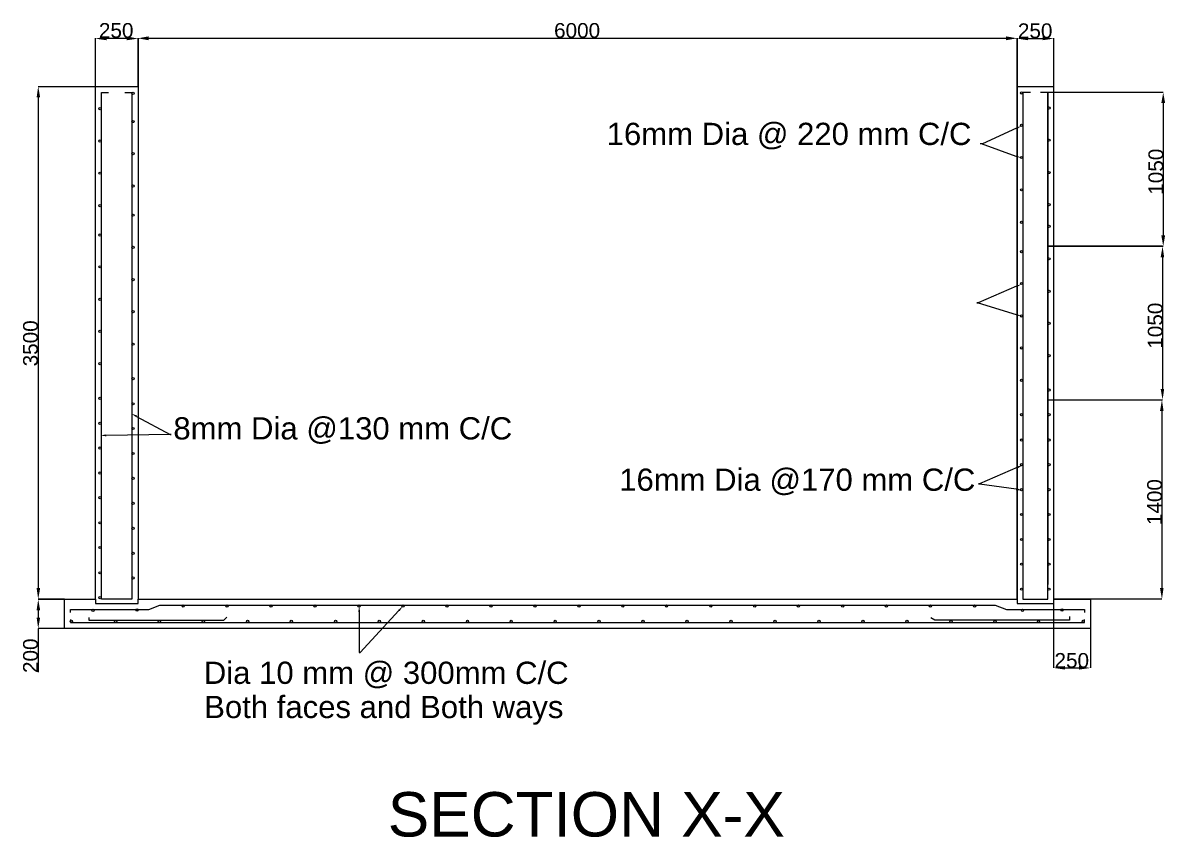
# Model space of a CAD drawing. Header units: millimetres. Extents: x 22696160283 to 22700910401, y 14752050394 to 14758052412.
# Drawn here: x 22696461771 to 22700251144, y 14755349199 to 14758052412 of the extents above; entities that cross this region are included whole.
import ezdxf

# ---------------------------------------------------------------- set-up
doc = ezdxf.new("R2010")
doc.units = ezdxf.units.MM
for name, color, linetype in [('PDF_PDF_Geometry', 7, 'Continuous'), ('PDF_PDF_Solid Fills', 7, 'Continuous'), ('PDF_Text', 7, 'Continuous')]:
    doc.layers.add(name, color=color, linetype=linetype)
doc.styles.add('PDF ArialMT', font='arial.ttf')

msp = doc.modelspace()

# ---------------------------------------------------------------- linework, layer by layer
at = {"layer": 'PDF_PDF_Geometry', "lineweight": 25}
for points in [[(22696512774.25369, 14757841331.31369), (22696702301.41434, 14757841331.31369), (22696702301.41434, 14758001045.21311)], [(22700240496.66616, 14756138781.14586), (22699881672.77213, 14756138781.14586), (22700003055.33569, 14756138781.14586), (22700003055.33569, 14756041888.04688), (22696600084.51871, 14756041888.04688), (22696600084.51871, 14756138781.14586), (22696702301.41434, 14756138781.14586), (22696702301.41434, 14757841331.31369), (22696722531.8416, 14757841331.31369), (22696843914.40516, 14757841331.31369), (22696843914.40516, 14756212249.5396), (22696843914.40516, 14756138781.14586), (22696916318.03956, 14756138781.14586), (22699686821.81484, 14756138781.14586), (22699760290.20857, 14756138781.14586), (22699760290.20857, 14756212249.5396), (22699760290.20857, 14757841331.31369), (22699881672.77213, 14757841331.31369), (22699881672.77213, 14758001045.21311)], [(22696806647.82863, 14757999980.45378), (22696739567.99087, 14757999980.45378)], [(22696843914.40516, 14758001045.21311), (22696843914.40516, 14757841331.31369), (22696843914.40516, 14758001045.21311)], [(22696879051.46303, 14758001045.21311), (22699723023.63204, 14758001045.21311)], [(22699760290.20857, 14757841331.31369), (22699760290.20857, 14758001045.21311), (22699760290.20857, 14757841331.31369), (22699760290.20857, 14757330246.83554), (22699760290.20857, 14756819162.3574), (22699760290.20857, 14756138781.14586), (22699760290.20857, 14756124939.27458), (22699881672.77213, 14756124939.27458), (22699881672.77213, 14756138781.14586)], [(22699796492.02578, 14757999980.45378), (22699844406.1956, 14757999980.45378)], [(22699881672.77213, 14755910922.64936), (22699881672.77213, 14756138781.14586), (22699881672.77213, 14756868141.28655), (22699881672.77213, 14757354736.30012), (22699881672.77213, 14757841331.31369)], [(22696512774.25369, 14757805129.49648), (22696512774.25369, 14756176047.7224)], [(22696800259.27265, 14757821100.88643), (22696823683.9779, 14757821100.88643), (22696823683.9779, 14756212249.5396), (22696823683.9779, 14756138781.14586), (22696722531.8416, 14756138781.14586), (22696722531.8416, 14757821100.88643), (22696745956.54685, 14757821100.88643)], [(22699803945.34108, 14757821100.88643), (22699779455.8765, 14757821100.88643), (22699779455.8765, 14757330246.83554), (22699779455.8765, 14756819162.3574), (22699779455.8765, 14756138781.14586), (22699862507.1042, 14756138781.14586), (22699862507.1042, 14756868141.28655), (22699862507.1042, 14757354736.30012), (22699862507.1042, 14757821100.88643), (22699838017.63963, 14757821100.88643)], [(22700244755.70348, 14757821100.88643), (22699862507.1042, 14757821100.88643), (22699862507.1042, 14757311081.16761), (22699862507.1042, 14756801061.4488), (22700242626.18482, 14756801061.4488)], [(22700244755.70348, 14757785963.82855), (22700244755.70348, 14757347282.98481)], [(22699758160.68991, 14757702912.60085), (22699645296.20099, 14757650739.39371), (22699642101.923, 14757650739.39371)], [(22699757095.93058, 14757609213.77986), (22699642101.923, 14757650739.39371), (22699637842.88568, 14757650739.39371)], [(22700242626.18482, 14757311081.16761), (22699862507.1042, 14757311081.16761), (22700244755.70348, 14757311081.16761)], [(22700242626.18482, 14757273814.59108), (22700242626.18482, 14756837263.266)], [(22699758160.68991, 14757177986.25143), (22699630389.57038, 14757122618.76629), (22699626130.53306, 14757122618.76629), (22699630389.57038, 14757122618.76629), (22699757095.93058, 14757084287.43043)], [(22699862507.1042, 14756868141.28655), (22699862507.1042, 14756187760.07502)], [(22699863571.86353, 14756801061.4488), (22700240496.66616, 14756801061.4488)], [(22696838590.60851, 14756745693.96366), (22696950390.3381, 14756686067.44121), (22696953584.61609, 14756686067.44121), (22696950390.3381, 14756686067.44121), (22696738503.23154, 14756682873.16322)], [(22700240496.66616, 14756763794.87226), (22700240496.66616, 14756176047.7224)], [(22699762419.72723, 14756577461.98961), (22699635713.36703, 14756522094.50447), (22699631454.32971, 14756522094.50447), (22699635713.36703, 14756522094.50447), (22699757095.93058, 14756505058.3552)], [(22696600084.51871, 14756138781.14586), (22696512774.25369, 14756138781.14586), (22696702301.41434, 14756138781.14586), (22696702301.41434, 14756124939.27458), (22696722531.8416, 14756124939.27458), (22696843914.40516, 14756124939.27458), (22696843914.40516, 14756138781.14586)], [(22700003055.33569, 14756138781.14586), (22700003055.33569, 14755910922.64936)], [(22696512774.25369, 14756102579.32866), (22696512774.25369, 14756078089.86409)], [(22696620314.94597, 14756095126.01336), (22696620314.94597, 14756104708.84732), (22696722531.8416, 14756104708.84732), (22696843914.40516, 14756104708.84732), (22696880116.22236, 14756104708.84732), (22696916318.03956, 14756119615.47793), (22699686821.81484, 14756119615.47793), (22699725153.1507, 14756104708.84732), (22699760290.20857, 14756104708.84732), (22699881672.77213, 14756104708.84732), (22699983889.66776, 14756104708.84732), (22699983889.66776, 14756095126.01336)], [(22697709563.74002, 14756101514.56933), (22697580727.86115, 14755962031.09717), (22697577533.58316, 14755962031.09717)], [(22697577533.58316, 14756096190.77269), (22697577533.58316, 14755962031.09717), (22697580727.86115, 14755962031.09717)], [(22696620314.94597, 14756071701.30811), (22696620314.94597, 14756062118.47414), (22699983889.66776, 14756062118.47414), (22699983889.66776, 14756071701.30811)], [(22696681006.22775, 14756078089.86409), (22696681006.22775, 14756069571.78945), (22697128205.14613, 14756069571.78945), (22697138852.73942, 14756079154.62341)], [(22699933845.97928, 14756081284.14207), (22699933845.97928, 14756069571.78945), (22699486647.0609, 14756069571.78945), (22699473869.94895, 14756077025.10476)], [(22696600084.51871, 14756041888.04688), (22696512774.25369, 14756041888.04688), (22696512774.25369, 14755897080.77808)], [(22699918939.34866, 14755910922.64936), (22699965788.75916, 14755910922.64936)]]:
    msp.add_lwpolyline(points, dxfattribs=at)
for centre, radius in [((22696827410.70013, 14757818439.05269), 3726.59307), ((22699774664.60726, 14757819503.89517), 3726.50992), ((22696717740.4892, 14757767330.60487), 3726.59307), ((22699866233.90959, 14757769460.20668), 3726.50992), ((22696827410.70013, 14757724740.23169), 3726.59307), ((22699774664.60726, 14757711963.20289), 3726.50992), ((22696717740.4892, 14757659789.9126), 3726.59307), ((22699866233.90959, 14757662984.27374), 3726.50992), ((22696827410.70013, 14757618264.29875), 3726.59307), ((22699774664.60726, 14757605487.26994), 3726.50992), ((22696717740.4892, 14757553313.97965), 3726.59307), ((22699866233.90959, 14757555443.58146), 3726.50992), ((22696827410.70013, 14757510723.60647), 3726.59307), ((22699774664.60726, 14757497946.57767), 3726.50992), ((22696717740.4892, 14757445773.28737), 3726.59307), ((22699866233.90959, 14757448967.64851), 3726.50992), ((22696827410.70013, 14757413830.50749), 3726.59307), ((22699774664.60725, 14757390405.88539), 3726.50992), ((22699866233.90959, 14757376564.01411), 3726.50992), ((22696717740.4892, 14757347815.42906), 3726.59307), ((22696827410.70013, 14757307354.57454), 3726.59307), ((22699774664.60726, 14757292448.02708), 3726.50992), ((22699866233.90959, 14757269023.32183), 3726.50992), ((22696717740.4892, 14757242404.25544), 3726.59307), ((22696827410.70013, 14757199813.88227), 3726.59307), ((22699774664.60726, 14757187036.85346), 3726.50992), ((22699866233.90959, 14757161482.62955), 3726.50992), ((22696717740.4892, 14757134863.56317), 3726.59307), ((22696827410.70013, 14757093337.94932), 3726.59307), ((22699774664.60726, 14757079496.16119), 3726.50992), ((22696717740.4892, 14757028387.63022), 3726.59307), ((22699866233.90959, 14757055006.69661), 3726.50992), ((22696827410.70014, 14756985797.25704), 3726.59307), ((22699774664.60726, 14756973020.22824), 3726.50992), ((22696717740.4892, 14756920846.93794), 3726.59307), ((22699866233.90959, 14756947466.00433), 3726.50992), ((22696827410.70013, 14756870803.24946), 3726.59307), ((22699774664.60726, 14756865479.53596), 3726.50992), ((22696717740.4892, 14756805852.93036), 3726.59307), ((22699866233.90959, 14756833536.75608), 3726.50992), ((22696827410.70013, 14756787752.02176), 3726.59307), ((22699774664.60726, 14756751550.28771), 3726.50992), ((22699866233.90959, 14756751550.28771), 3726.50992), ((22696717740.4892, 14756722801.70266), 3726.59307), ((22696827410.70013, 14756705765.55339), 3726.59307), ((22699774664.60726, 14756667434.30068), 3726.50992), ((22699866233.90959, 14756667434.30068), 3726.50992), ((22696717740.4892, 14756640815.23429), 3726.59307), ((22696827410.70013, 14756622714.32569), 3726.59307), ((22699774664.60726, 14756585447.83231), 3726.50992), ((22699866233.90959, 14756585447.83231), 3726.50992), ((22696717740.4892, 14756557764.00659), 3726.59307), ((22696827410.70013, 14756540727.85732), 3726.59307), ((22699774664.60725, 14756502396.60461), 3726.50992), ((22699866233.90959, 14756502396.60461), 3726.50992), ((22696717740.4892, 14756475777.53823), 3726.59307), ((22696827410.70013, 14756457676.62963), 3726.59307), ((22696717740.4892, 14756392726.31053), 3726.59307), ((22699774664.60726, 14756420410.13625), 3726.50992), ((22699866233.90959, 14756420410.13624), 3726.50992), ((22696827410.70013, 14756374625.40193), 3726.59307), ((22696717740.4892, 14756310739.84216), 3726.59307), ((22699774664.60726, 14756337358.90855), 3726.50992), ((22699866233.90959, 14756337358.90855), 3726.50992), ((22696827410.70013, 14756291574.17423), 3726.59307), ((22699774664.60726, 14756255372.44018), 3726.50992), ((22699866233.90959, 14756255372.44018), 3726.50992), ((22696717740.4892, 14756226623.85513), 3726.59307), ((22696827410.70013, 14756209587.70586), 3726.59307), ((22699774664.60726, 14756172321.21248), 3726.50992), ((22699866233.90959, 14756172321.21248), 3726.50992), ((22696717740.4892, 14756144637.38676), 3726.59307), ((22696694315.78395, 14756102047.01358), 3726.59307), ((22696840187.81209, 14756103111.77291), 3726.59307), ((22696993513.15553, 14756116953.64419), 3726.59307), ((22697139385.26682, 14756116953.72735), 3726.50992), ((22697285257.29496, 14756116953.72735), 3726.50992), ((22697431129.3231, 14756116953.72735), 3726.50992), ((22697577001.35123, 14756116953.72735), 3726.50992), ((22697722873.37937, 14756116953.72735), 3726.50992), ((22697868745.40751, 14756116953.72735), 3726.50992), ((22698014617.43565, 14756116953.72735), 3726.50992), ((22698160489.46378, 14756116953.72735), 3726.50992), ((22698306361.49192, 14756116953.72734), 3726.50992), ((22698452233.52006, 14756116953.72734), 3726.50992), ((22698597040.78886, 14756116953.72735), 3726.50992), ((22698743977.57633, 14756116953.72735), 3726.50992), ((22698889849.60447, 14756116953.72734), 3726.50992), ((22699034656.87328, 14756116953.72735), 3726.50992), ((22699181593.66074, 14756116953.72735), 3726.50992), ((22699326400.92955, 14756116953.72735), 3726.50992), ((22699472272.95769, 14756116953.72734), 3726.50992), ((22699619209.74516, 14756116953.72735), 3726.50992), ((22699777858.88525, 14756102047.09673), 3726.50992), ((22699908824.28277, 14756103111.85606), 3726.50992), ((22696622976.90888, 14756065845.19638), 3726.59307), ((22696769913.69634, 14756065845.19638), 3726.59307), ((22696914720.96515, 14756065845.19638), 3726.59307), ((22697060592.99329, 14756065845.19638), 3726.59307), ((22697207529.86391, 14756065845.27953), 3726.50992), ((22697352337.13271, 14756065845.27953), 3726.50992), ((22697499273.92018, 14756065845.27953), 3726.50992), ((22697644081.18899, 14756065845.27953), 3726.50992), ((22697789953.21713, 14756065845.27953), 3726.50992), ((22697936890.00459, 14756065845.27953), 3726.50992), ((22698081697.2734, 14756065845.27953), 3726.50992), ((22698227569.30154, 14756065845.27953), 3726.50992), ((22698373441.32968, 14756065845.27953), 3726.50992), ((22698519313.35781, 14756065845.27953), 3726.50992), ((22698665185.38595, 14756065845.27953), 3726.50992), ((22698811057.41409, 14756065845.27953), 3726.50992), ((22698956929.44223, 14756065845.27953), 3726.50992), ((22699102801.47036, 14756065845.27953), 3726.50992), ((22699248673.4985, 14756065845.27953), 3726.50992), ((22699394545.52664, 14756065845.27953), 3726.50992), ((22699540417.55478, 14756065845.27953), 3726.50992), ((22699686289.58291, 14756065845.27953), 3726.50992), ((22699831096.85172, 14756065845.27953), 3726.50992), ((22699979098.39851, 14756065845.27953), 3726.50992)]:
    msp.add_circle(centre, radius, dxfattribs=at)
at = {"layer": 'PDF_PDF_Solid Fills', "transparency": 33554559}
for points in [[(22696739567.99087, 14758007433.76908), (22696739567.99087, 14757994656.65713), (22696702301.41434, 14757999980.45378)], [(22696806647.82863, 14758007433.76908), (22696806647.82863, 14757994656.65713), (22696843914.40516, 14757999980.45378)], [(22696879051.46303, 14758007433.76908), (22696879051.46303, 14757994656.65713), (22696843914.40516, 14758001045.21311)], [(22699723023.63204, 14758007433.76908), (22699723023.63204, 14757994656.65713), (22699760290.20857, 14758001045.21311)], [(22699796492.02578, 14758007433.76908), (22699796492.02578, 14757994656.65713), (22699760290.20857, 14757999980.45378)], [(22699844406.1956, 14758007433.76908), (22699844406.1956, 14757994656.65713), (22699881672.77213, 14757999980.45378)], [(22696507450.45705, 14757805129.49648), (22696519162.80967, 14757805129.49648), (22696512774.25369, 14757841331.31369)], [(22700238367.14751, 14757785963.82855), (22700251144.25946, 14757785963.82855), (22700244755.70348, 14757821100.88643)], [(22699757095.93058, 14757705042.11951), (22699775196.83919, 14757710365.91616), (22699759225.44925, 14757699718.32287)], [(22699758160.68991, 14757612408.05785), (22699775196.83919, 14757603889.98322), (22699756031.17126, 14757607084.2612)], [(22700238367.14751, 14757347282.98481), (22700251144.25946, 14757347282.98481), (22700244755.70348, 14757311081.16761)], [(22700236237.62885, 14757273814.59108), (22700247949.98147, 14757273814.59108), (22700242626.18482, 14757311081.16761)], [(22699757095.93058, 14757180115.77009), (22699775196.83919, 14757185439.56673), (22699759225.44925, 14757174791.97344)], [(22699758160.68991, 14757086416.94909), (22699775196.83919, 14757077898.87446), (22699756031.17126, 14757081093.15244)], [(22700236237.62885, 14756837263.266), (22700247949.98147, 14756837263.266), (22700242626.18482, 14756801061.4488)], [(22700234108.11019, 14756763794.87226), (22700245820.46281, 14756763794.87226), (22700240496.66616, 14756801061.4488)], [(22696837525.84918, 14756743564.445), (22696821554.45924, 14756755276.79763), (22696840720.12717, 14756748888.24165)], [(22696738503.23154, 14756679678.88523), (22696719337.56361, 14756682873.16322), (22696737438.47221, 14756686067.44121)], [(22699760290.20857, 14756579591.50826), (22699779455.8765, 14756584915.30491), (22699763484.48656, 14756574267.71162)], [(22699757095.93058, 14756508252.63319), (22699775196.83919, 14756500799.31788), (22699756031.17126, 14756500799.31788)], [(22696507450.45705, 14756176047.7224), (22696519162.80967, 14756176047.7224), (22696512774.25369, 14756138781.14586)], [(22700234108.11019, 14756176047.7224), (22700245820.46281, 14756176047.7224), (22700240496.66616, 14756138781.14586)], [(22696507450.45705, 14756102579.32866), (22696519162.80967, 14756102579.32866), (22696512774.25369, 14756138781.14586)], [(22697574339.30518, 14756096190.77269), (22697577533.58316, 14756116421.19995), (22697580727.86115, 14756096190.77269)], [(22697707434.22136, 14756103644.08799), (22697722340.85197, 14756116421.19995), (22697711693.25867, 14756099385.05067)], [(22696507450.45705, 14756078089.86409), (22696519162.80967, 14756078089.86409), (22696512774.25369, 14756041888.04688)], [(22699918939.34866, 14755917311.20534), (22699918939.34866, 14755905598.85271), (22699881672.77213, 14755910922.64936)], [(22699965788.75916, 14755917311.20534), (22699965788.75916, 14755905598.85271), (22700003055.33569, 14755910922.64936)]]:
    msp.add_solid(points, dxfattribs=at)

# ---------------------------------------------------------------- texts
at = {"layer": 'PDF_Text', "attachment_point": 4, "style": 'PDF ArialMT'}
for s, insert, char_height in [('250', (22696714087.96433, 14758026734.56288), 49189.573862), ('6000', (22698223978.1636, 14758026734.56288), 49189.573862), ('250', (22699762617.94794, 14758025669.80355), 49189.573862), ('16mm Dia @ 220 mm C/C', (22698398605.73426, 14757676333.42424), 73785.4818779), ('8mm Dia @130 mm C/C', (22696961122.41891, 14756698844.82396), 73785.4818779), ('16mm Dia @170 mm C/C', (22698440132.97287, 14756528476.29062), 73785.4818779), ('Dia 10 mm @ 300mm C/C', (22697062278.34632, 14755887465.17812), 73785.4818779), ('250', (22699884005.38578, 14755935462.2107), 49189.573862), ('Both faces and Both ways', (22697063343.10565, 14755770336.7776), 73785.4818779), ('SECTION X-X', (22697672410.35509, 14755424031.92949), 147571.646155)]:
    msp.add_mtext(s, dxfattribs=dict(at, insert=insert, char_height=char_height))
at = {"layer": 'PDF_Text', "char_height": 49189.573862, "attachment_point": 4, "rotation": 90, "style": 'PDF ArialMT'}
for s, insert in [('1050', (22700220646.16193, 14757481718.86951)), ('1050', (22700218516.64327, 14756970613.81107)), ('3500', (22696487448.17316, 14756912049.34002)), ('1400', (22700216387.12461, 14756384972.35005)), ('200', (22696487448.17316, 14755894098.26046))]:
    msp.add_mtext(s, dxfattribs=dict(at, insert=insert))

doc.saveas('drawing.dxf')
